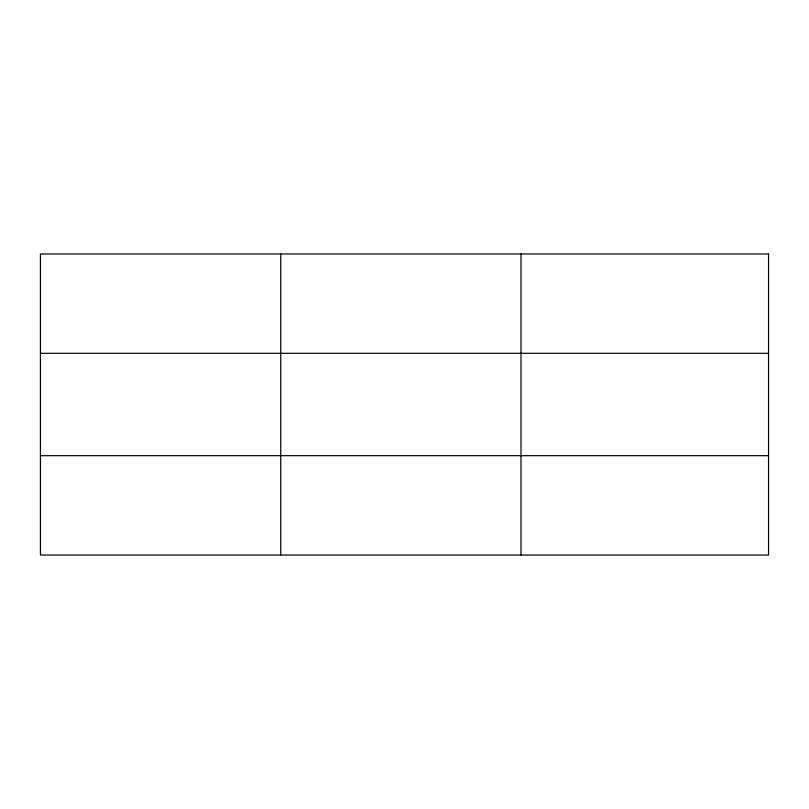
<?xml version="1.0" encoding="UTF-8"?>
<svg xmlns="http://www.w3.org/2000/svg" width="809" height="809" viewBox="0 0 809 809"><rect width="100%" height="100%" fill="white"/><g stroke="black" fill="none" stroke-linecap="round" stroke-linejoin="round"><path stroke-width="1.21" d="M280.723 253.975L280.723 555.025M520.996 253.975L520.996 555.025M40.45 353.321L768.55 353.321M40.45 455.679L768.55 455.679M768.55 253.975L768.55 555.025L40.45 555.025L40.45 253.975L768.55 253.975"/></g></svg>
